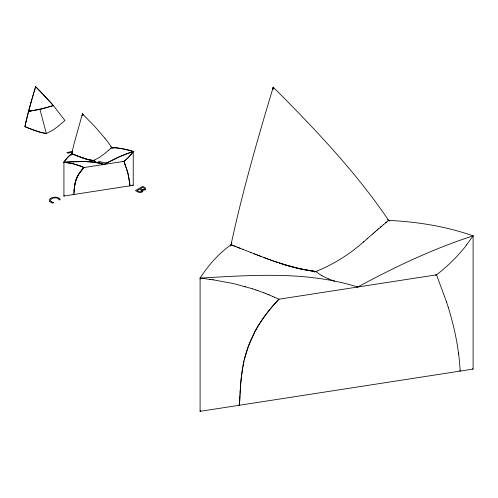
<?xml version="1.0" encoding="UTF-8"?>
<svg xmlns="http://www.w3.org/2000/svg" width="498" height="498" viewBox="0 0 498 498"><rect width="100%" height="100%" fill="white"/><g stroke="black" fill="none" stroke-linecap="round" stroke-linejoin="round"><path stroke-width="0.75" d="M73.2 194.189L73.928 194.475L73.99 193.037M239.594 402.969L240.727 382.514L242.626 367.655M238.779 404.967L239.501 405.241L239.887 396.159M239.501 405.241L239.544 404.102M73.997 192.882L74.625 185.517M74.015 192.458L74.327 187.839M239.943 395.026L239.999 393.887M240.055 392.754L241.449 375.666L244.014 360.77M74.102 190.734L74.134 190.155M74.177 189.576L74.246 188.711M74.302 188.076L74.669 185.225A36.883 29.089 -24.9 0 1 77.682 175.987A37.562 29.625 -24.9 0 0 74.719 185.225M74.358 187.553L76.038 179.884A33.291 26.257 -24.9 0 1 78.964 173.877L83.932 167.558L123.946 161.371L126.299 159.422A35.57 28.05 -24.9 0 0 130.538 155.065L132.113 153.054M82.469 113.93L94.433 126.087L104.985 138.313M273.141 87.959L273.246 87.162C314.705 128.801 355.609 171.592 388.633 220.402C417.305 221.778 445.959 226.316 473.1 235.859L473.1 369.099L200.09 411.336L200.09 278.096C208.382 265.334 218.535 253.613 231.01 244.786C242.489 191.587 257.522 139.241 273.246 87.162L273.682 88.264M82.388 114.534L82.494 113.725L83.06 115.113M273.246 87.162L272.923 89.547L273.029 88.75M82.288 115.231L82.494 113.725A43.7 25.23 60 0 0 82.898 114.733M82.214 115.748L82.357 114.733M242.843 366.503C247.157 340.875 261.014 317.73 278.905 299.211L436.528 274.828A147.128 116.034 -24.9 0 0 466.807 244.73M24.968 126.349L24.9 126.685L28.915 128.229M25.186 125.359L24.9 126.685L32.712 129.717L40.705 132.356L46.345 133.445L52.639 130.37L58.397 126.075M25.105 125.733L26.189 120.952A105.663 22.329 -81.2 0 1 28.585 111.353L29.961 106.192M25.404 124.369L25.261 125.029M25.479 124.046L26.077 121.437M26.151 121.114L28.629 111.166M244.331 359.618L248.533 345.905L254.522 332.452M28.772 110.624L29.102 109.379M29.432 108.134L29.245 108.844M29.625 107.425L31.71 99.942M30.347 104.792L30.104 105.663M30.54 104.094L30.882 102.874M30.926 102.7L31.125 102.009M31.368 101.15L35.271 87.822M31.804 99.6L32.053 98.747M32.295 97.894L32.544 97.042M33.086 95.18L32.694 96.537M33.335 94.34L33.484 93.836M33.578 93.499L33.876 92.491M34.225 91.321L34.374 90.817M34.574 90.15L34.922 88.986M35.165 88.177L35.626 86.664L35.999 87.044M35.42 87.324L35.626 86.664L39.392 90.468M82.929 114.845A47.204 27.253 60 0 1 82.469 113.731L74.264 143.063A85.289 18.021 -81.2 0 0 71.768 153.733L68.736 156.266M71.102 155.189L72.459 152.288M123.193 148.827L133.234 151.479L133.234 185.306L63.925 196.025L64.18 195.471M230.499 246.006L231.887 242.893M200.09 411.336L200.451 410.557M63.925 196.025L63.925 162.199L64.429 161.445M70.374 161.806L63.925 162.199C64.192 163.537 63.788 161.165 64.771 160.954A110.948 23.443 -81.2 0 1 66.52 158.657L68.089 156.914M110.637 148.51C115.088 146.132 121.251 149.163 126.137 149.437A110.948 64.055 60 0 1 130.912 150.72L133.234 151.479L132.275 152.83M356.475 286.773L357.72 287.016C394.765 267.009 432.961 248.795 473.1 235.859L466.713 244.686M121.363 155.942L133.234 151.479L131.777 153.496M64.597 161.203L68.575 156.422M117.69 157.567L123.535 155.034A110.948 87.499 -24.9 0 1 130.065 152.55L133.234 151.479L132.53 152.276M472.652 236.394L473.1 235.859M133.234 151.479L132.624 152.183M68.251 156.746L71.774 153.745L72.347 153.957M372.448 234.153L373.587 233.157M373.575 233.17L374.714 232.18M372.46 234.141L367.157 238.766M108.539 150.296L105.757 152.718M367.163 238.76C351.725 252.934 333.965 264.569 314.344 272.045M375.467 231.526L374.701 232.186M375.455 231.539L376.967 230.225M108.539 150.296L110.637 148.504M376.955 230.238L377.714 229.578M378.841 228.613L377.702 229.59M58.59 125.907L64.921 120.491L53.056 105.165M105.464 152.967L99.283 157.567L91.202 161.589M378.829 228.626L380.341 227.325M363.335 242.065L363.714 241.735M380.702 227.02L381.095 226.69M380.329 227.343L380.721 227.007M381.076 226.702L383.348 224.779M383.336 224.797L385.608 222.892M385.981 222.587L388.633 220.402M385.601 222.899L385.987 222.581M386.361 222.276L386.734 221.959M50.254 198.69L51.151 198.123A7.794 4.501 0 0 1 51.842 197.799L52.819 197.469A5.098 2.944 0 0 1 55.122 197.177A5.011 2.888 0 0 1 58.21 197.837L58.982 198.291M144.277 189.203L144.532 188.96A1.17 0.672 0 0 0 144.613 188.705L142.833 187.292L140.48 188.655L141.357 189.159A2.49 1.438 0 0 0 142.783 189.626A1.774 1.027 0 0 0 144.252 189.196M145.304 189.645C147.227 188.306 143.436 186.657 142.752 186.352L135.462 190.566L137.585 191.792A3.623 2.092 0 0 0 140.013 192.465A2.764 1.594 0 0 0 141.93 192.016M142.223 189.975L142.204 189.981A2.602 1.5 0 0 0 145.335 189.663M106.889 162.896L103.939 164.465L102.918 164.259M107.487 162.585L109.267 161.663M109.865 161.358L111.054 160.754M111.658 160.456L115.262 158.7M53.74 202.661L52.838 203.097A6.262 3.617 0 0 1 50.578 202.051L49.719 201.316M115.872 158.414L117.086 157.847M118.91 157.013L103.939 164.465C93.331 161.059 82.027 161.321 71.021 161.775M119.52 156.746L120.746 156.204M47.036 107.4L46.544 107.556M48.032 107.095L53.417 105.582L51.973 103.926M46.376 107.605L43.7 108.39M43.531 108.433L36.124 109.958M72.646 151.199L66.881 152.681L67.834 153.228L70.604 152.469L71.843 153.185M123.653 161.439L123.946 161.371A37.35 29.457 -24.9 0 0 131.634 153.733M435.364 275.114L436.528 274.828L446.519 301.875M53.417 105.582L41.62 108.913M123.093 161.576L123.946 161.371L124.145 161.856M123.355 161.514L122.763 161.657M34.045 110.301L29.276 111.191A33.746 20.337 -2.3 0 0 28.579 111.347L29.799 111.079M41.508 108.938L39.666 109.323M28.579 111.347L31.206 110.799M29.936 111.048L32.326 110.6M39.435 109.373L39.018 109.448M37.543 109.716L39.902 109.28L46.345 133.445M31.324 110.78L37.425 109.734M38.016 109.628L37.07 109.797M32.445 110.575L33.036 110.475M33.989 110.313L34.462 110.232M35.29 110.095L35.887 109.996M83.645 167.583L83.932 167.558A39.597 31.225 -24.9 0 0 79.73 172.7A33.154 26.145 -24.9 0 0 77.738 175.999A33.796 26.655 -24.9 0 1 79.742 172.7A39.274 30.976 -24.9 0 1 83.938 167.565L80.962 166.276M278.531 299.242L278.905 299.211L274.404 297.175M200.426 278.973L200.09 278.096C252.554 275.133 306.836 270.974 357.72 287.016M71.27 163.338L63.925 162.199L83.838 161.545M84.473 161.557L87.636 161.688M314.001 271.248L317.008 271.671M63.925 162.199L72.552 163.618M209.832 279.366L200.09 278.096M209.82 279.366L210.579 279.465M210.567 279.465L212.82 279.776M313.254 271.149L307.285 270.215M212.808 279.776L213.561 279.882M213.555 279.882L233.369 283.53L252.393 288.765M94.757 160.748L93.219 160.505A30.839 18.949 27 0 1 90.561 160.095L88.955 159.758A32.955 20.256 27 0 1 88.146 159.565L84.598 158.557M122.751 148.746L111.789 147.551A85.289 49.24 60 0 0 104.978 138.326M306.531 270.078L303.525 269.505M302.772 269.356L298.234 268.366M71.451 163.375L76.673 164.745M89.03 159.771L87.536 159.41A36.64 22.516 27 0 1 86.528 159.136L86.254 159.055A39.691 24.396 27 0 1 85.177 158.738L80.751 157.219M101.05 163.836L101.959 164.047M72.733 163.661L80.962 166.276M297.474 268.192L292.924 267.059M292.164 266.86L287.607 265.59M75.08 164.265L75.441 164.371M244.748 286.443L245.452 286.643M286.848 265.366L271.864 260.473M283.804 264.45L299.746 268.708L315.477 271.435L321.92 275.73M282.285 263.977L283.045 264.214M77.022 164.85L78.242 165.255M84.405 158.495L83.291 158.121M279.552 263.1L282.746 264.121A133.091 81.784 27 0 0 315.514 271.547M252.38 288.765L255.816 289.904M279.254 263L280.007 263.249M276.975 262.241L277.735 262.496M277.43 262.396L274.249 261.307M334.675 281.196L331.961 280.243M78.068 165.199L79.275 165.622M255.804 289.904L263.903 292.843M83.017 158.034L78.124 156.21M273.944 261.201L274.703 261.469M273.19 260.94L271.671 260.404M257.173 290.378L257.852 290.614M272.132 260.566L268.951 259.421M270.009 259.807L271.068 260.186M81.672 157.555L79.462 156.733M268.652 259.309L269.406 259.589M263.672 257.46L269.219 259.52M79.269 165.622L79.954 165.878M34.262 130.302L29.805 128.584M266.386 258.474L267.893 259.035M71.774 153.745L74.258 154.691M331.961 280.243L328.574 278.917M231.01 244.786L232.329 245.284M231.763 245.072L232.516 245.352M264.724 257.858L265.783 258.25M72.042 153.845L72.845 154.15M232.068 245.184L235.23 246.379M80.178 157.001L79.798 156.858M233.12 245.576L234.178 245.975M263.367 257.341L264.121 257.628M263.934 257.559L261.108 256.482M72.727 154.106L73.685 154.473M79.948 165.878L83.932 167.558M234.782 246.205L237.602 247.288M79.531 156.758L78.46 156.341M259.981 256.047L261.562 256.657M73.306 154.324L75.248 155.083M237.042 247.07L240.235 248.309M258.661 255.542L260.504 256.252M263.89 292.836L265.235 293.359M238.393 247.593L243.659 249.647M257.348 255.026L259.452 255.848M74.183 154.666L74.831 154.915M255.841 254.441L258.4 255.437M78.192 156.241L76.455 155.557M77.925 156.135L77.315 155.893M254.185 253.793L256.289 254.615M74.781 154.897L75.515 155.189M75.403 155.139L75.976 155.37M76.742 155.669L77.122 155.818M242.868 249.336L251.029 252.548M250.575 252.374L254.715 253.999M265.222 293.353L267.88 294.411M75.783 155.295L76.586 155.606M267.868 294.411L269.194 294.953M269.188 294.947L272.462 296.329M328.574 278.917L321.92 275.73M96.612 162.441L92.989 160.076M272.456 296.329L274.41 297.175M387.432 219.711L389.834 221.1M110.568 146.848L113.121 148.323M472.509 368.757L473.1 369.099M132.63 184.957L133.234 185.306M94.365 161.315L93.761 160.916M51.481 201.727L51.232 201.541A3.536 2.042 0 0 1 50.566 200.115A3.822 2.21 0 0 1 51.331 199.1L52.06 198.634A6.754 3.897 0 0 1 52.614 198.372L53.386 198.104A3.996 2.309 0 0 1 55.571 197.855A3.723 2.148 0 0 1 57.687 198.422L57.986 198.596A5.024 2.901 0 0 1 59.243 200.003L60.221 199.524A6.3 3.635 0 0 0 58.951 198.31M36.379 87.424L52.695 104.754M39.772 90.848L40.519 91.62M40.892 92.006L42.766 93.935M43.139 94.327L51.611 103.516M459.909 370.668L460.177 371.097A335.683 264.743 -24.9 0 0 459.573 362.693C457.886 344.043 453.902 325.655 448.393 307.77M124.338 162.342L127.55 171.748L129.424 180.506A90.655 71.494 -24.9 0 1 129.847 184.21L129.953 185.81L129.636 185.424A4.893 2.826 0 0 1 130.04 185.785M123.946 161.371L128.005 173.429L129.953 185.81M125.098 164.29L125.459 165.268M446.519 301.869L448.393 307.776M458.39 352.273L458.664 354.352M82.494 113.725L82.494 114.608M273.738 88.488A172.121 99.376 60 0 1 273.203 87.169M254.354 332.403A147.078 115.997 -24.9 0 1 279.005 299.279M82.338 114.938A49.825 10.533 -81.2 0 1 82.251 115.542M94.147 160.817A65.126 17.442 -10.7 0 1 93.562 160.418M82.481 157.841A49.084 30.166 27 0 0 83.826 158.302A43.612 26.805 27 0 0 85.177 158.738A39.479 24.265 27 0 0 86.528 159.136L86.795 159.211A35.868 22.043 27 0 0 87.604 159.428L87.878 159.497A31.386 19.285 27 0 0 89.223 159.814A31.66 19.453 27 0 0 90.561 160.095L93.219 160.505A30.085 18.488 27 0 1 91.893 160.325A29.868 18.351 27 0 1 90.561 160.095A29.681 18.239 27 0 1 89.223 159.814M104.101 164.427A52.539 10.775 -2.4 0 1 103.167 164.24M87.604 161.806A66.471 52.421 -24.9 0 1 104.026 164.315M107.257 163.12A49.128 10.315 -2.7 0 1 98.473 161.228M73.922 194.481A10.738 6.2 0 0 1 73.113 194.164M46.376 133.589A39.678 24.383 27 0 1 34.275 130.246M101.81 163.238A47.926 10.626 -3.7 0 1 97.988 162.18M142.876 190.989A2.621 1.513 0 0 1 141.911 192.004M142.191 189.987A2.695 1.556 0 0 1 142.851 190.989M53.728 202.68A5.192 3 0 0 1 51.499 201.721M49.675 201.323A4.569 2.639 0 0 1 50.279 198.702M83.888 158.271L83.714 158.638L83.907 158.258M141.619 191.033L141.314 191.332A1.843 1.064 0 0 1 139.77 191.774A2.59 1.494 0 0 1 138.282 191.263L137.087 190.609L139.714 189.097L141.706 190.722A1.419 0.822 0 0 1 141.619 191.033M94.794 161.215A55.39 14.093 -7.9 0 0 95.678 161.669A55.29 14.062 -7.9 0 1 94.801 161.215"/></g></svg>
